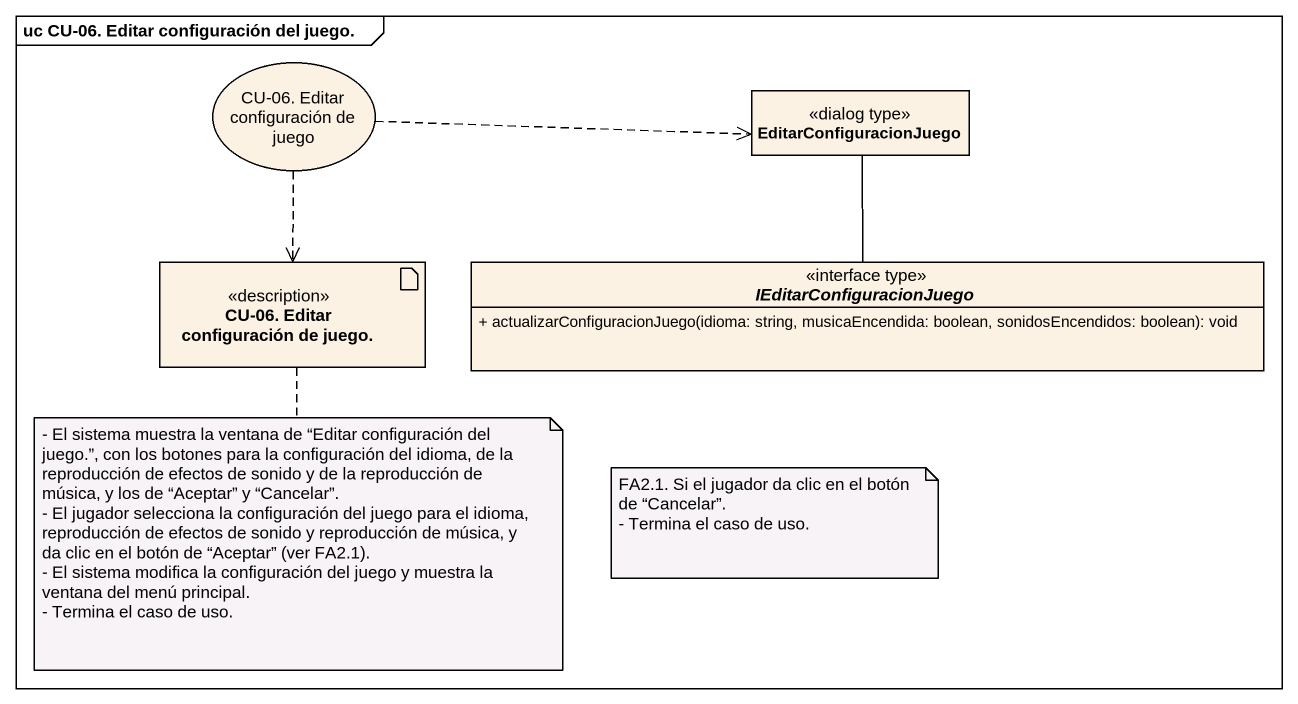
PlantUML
@startuml
mainframe uc CU-06. Editar configuración del juego.
allowmixing
hide circle
hide empty members
skinparam classAttributeIconSize 0
usecase "CU-06. Editar configuración de juego" as CU_06_Editar_configuración
class EditarConfiguracionJuego <<dialog type>>
artifact "CU-06. Editar configuración de juego." as CU_06_Editar_configuración_2 <<description>>
interface IEditarConfiguracionJuego <<interface type>> {
  + actualizarConfiguracionJuego(idioma: string, musicaEncendida: boolean, sonidosEncendidos: boolean): void
}
CU_06_Editar_configuración .right.> EditarConfiguracionJuego
CU_06_Editar_configuración ..> CU_06_Editar_configuración_2
EditarConfiguracionJuego -- IEditarConfiguracionJuego
note bottom of CU_06_Editar_configuración_2
  - El sistema muestra la ventana de “Editar configuración del juego.”, con los botones para la configuración del idioma, de la reproducción de efectos de sonido y de la reproducción de música, y los de “Aceptar” y “Cancelar”.
  - El jugador selecciona la configuración del juego para el idioma, reproducción de efectos de sonido y reproducción de música, y da clic en el botón de “Aceptar” (ver FA2.1).
  - El sistema modifica la configuración del juego y muestra la ventana del menú principal.
  - Termina el caso de uso.
end note
note as N2
  FA2.1. Si el jugador da clic en el botón de “Cancelar”.
  - Termina el caso de uso.
end note
@enduml
